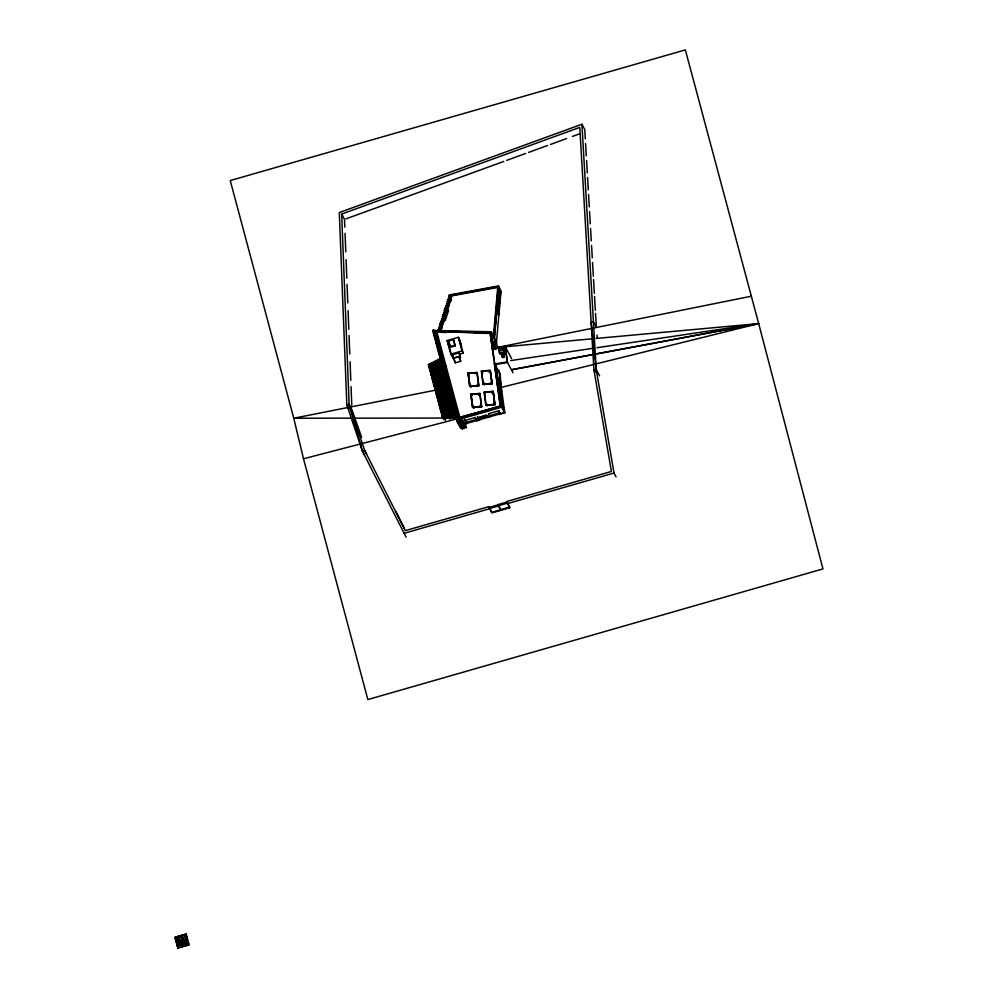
<?xml version="1.0" encoding="UTF-8"?>
<svg xmlns="http://www.w3.org/2000/svg" width="998" height="998" viewBox="0 0 998 998"><rect width="100%" height="100%" fill="white"/><g stroke="black" fill="none" stroke-linecap="round" stroke-linejoin="round"><path stroke-width="1.5" d="M177.419 941.788L176.559 939.23L177.669 936.598L177.282 938.669M495.906 349.375L494.297 337.736L493.349 336.975L497.777 286.626L451.795 295.059L440.031 331.311M493.748 337.723L498.414 285.939L451.346 294.572L439.457 331.249M494.297 337.736L498.813 286.675L451.745 295.308L440.318 330.525M494.459 338.035L498.975 286.975M497.041 295.882L498.464 295.957L498.064 300.448L499.649 303.417L498.227 303.342M498.651 314.644L499.449 305.662L497.877 302.693L497.079 311.675L498.651 314.644L497.229 314.582M499.649 303.417L500.048 298.926L498.464 295.957M500.248 296.68L500.634 292.177L499.062 289.208L498.663 293.711L500.248 296.68L498.813 296.606M497.353 347.978L496.505 341.877L501.021 290.817L498.414 285.939M184.081 942.549L182.883 940.627L183.769 941.239M177.819 942.885L177.993 942.05L176.334 941.9M181.611 945.83L182.235 943.534L181.037 942.96L180.601 943.609L181.075 943.073M438.683 327.868L439.794 327.332L438.683 327.868L440.106 330.538M440.804 328.379L439.557 325.161L440.505 325.173L441.777 328.454M440.093 323.539L441.203 323.003L440.093 323.539L441.503 326.209M440.792 321.368L441.902 320.845L440.792 321.368L442.214 324.038M442.912 321.88L441.665 318.661L442.613 318.674L443.885 321.955M442.376 316.503L443.312 316.503L442.376 316.503L443.786 319.173M442.9 314.881L444.01 314.345L442.9 314.881L444.322 317.539M443.599 312.711L444.721 312.174L443.599 312.711L445.021 315.38M445.719 313.21L444.484 310.004L445.42 310.004L446.705 313.297M445.008 308.382L446.118 307.846L445.008 308.382L446.43 311.052M445.707 306.211L446.817 305.675L445.707 306.211L447.129 308.881M447.828 306.71L446.58 303.504L447.528 303.517L448.813 306.798M448.526 304.552L447.291 301.346L448.227 301.346L449.686 304.091M447.815 299.712L448.925 299.175L447.815 299.712L449.237 302.382M450.647 301.558L448.688 297.005L449.636 297.017L450.921 300.298M449.225 295.383L450.335 294.847L449.225 295.383L450.634 298.053M448.227 301.346L447.116 301.883M443.337 322.017L450.472 300.011M440.891 330.612L451.795 295.059M445.333 320.445L448.688 310.104M184.218 937.509L183.108 938.519L181.399 937.334L183.133 938.582L184.78 935.662M179.403 939.293L178.966 940.49L177.432 940.989M183.021 942.636L184.268 942.636L183.021 942.636L182.397 944.12M180.95 940.39L181.823 936.623M178.567 943.447L179.902 942.486L179.104 940.029L179.977 940.977M185.291 945.343L186.938 943.859L186.327 943.347L187.724 943.534L188.435 942.424M184.293 944.208C183.021 945.767 185.466 943.122 185.728 945.842M188.385 942.312L187.724 943.534M182.235 935.288C180.513 936.037 183.956 937.571 181.262 936.473L178.43 937.995M468 373.165L477.094 372.491L478.803 385.902L477.032 372.591L468 373.165L469.784 386.476L478.878 385.802M468.311 373.302L470.046 386.139L478.616 385.59M469.784 386.476L468.074 373.065M470.806 394.185L472.653 407.384L481.61 406.922L479.901 393.499L470.806 394.185L472.578 407.496L481.672 406.81M490.155 370.62L492.151 383.656L483.057 384.33L481.286 371.019L490.38 370.345M483.057 384.33L492.151 383.656M479.901 393.499L471.106 394.322L472.852 407.159L481.398 406.635M492.987 391.59L484.392 392.177L486.101 405.038L494.709 404.464L493.187 391.353L494.958 404.664L485.864 405.35L484.08 392.039L493.187 391.353M485.864 405.35L494.958 404.664M177.394 945.942L178.18 945.019L180.438 945.942L181.1 945.118L182.335 946.815M177.444 946.054L178.18 945.019M179.652 945.306L180.426 945.879L181.087 945.193M186.451 941.413L186.364 942.312L186.177 939.205L187.275 938.058M185.279 941.825L184.493 943.634L185.541 942.561C184.717 940.74 187.399 942.736 187.3 943.509M188.896 944.17L187.038 945.405M177.295 938.631L176.521 939.28L177.457 940.39M182.01 941.413L183.47 940.241L183.607 938.108M434.991 335.041L432.72 330.5L433.668 329.889L437.461 337.287M432.858 331.037L433.668 329.889M434.255 332.047L433.431 333.195L434.255 332.047L437.897 338.896M434.005 335.353L434.829 334.193L434.005 335.353L436.85 340.692M436.712 341.516L434.442 336.975L435.402 336.351L439.781 344.584M434.592 337.511L435.402 336.351M435.976 338.509L435.165 339.669L435.976 338.509L439.619 345.37M435.739 341.827L436.55 340.667L435.739 341.827L437.873 345.832M437.124 342.825L436.313 343.986L437.124 342.825L440.779 349.687M436.887 346.131L437.71 344.984L436.887 346.131L439.731 351.471M438.284 347.142L437.473 348.29L438.284 347.142L441.927 353.991M438.047 350.448L438.858 349.288L438.047 350.448L440.879 355.787M440.754 356.61L438.471 352.069L439.432 351.446L443.811 359.679M438.621 352.606L439.432 351.446M440.006 353.604L439.195 354.764L440.006 353.604L443.661 360.465M439.631 356.373L440.592 355.762L439.769 356.922L440.817 358.881L428.429 364.969L440.667 358.332L439.769 356.922M441.166 357.92L440.355 359.068L441.166 357.92L442.576 360.827L430.188 366.915L442.426 360.29M441.74 360.078L440.929 361.226L441.74 360.078L443.149 362.985L430.762 369.073L443.149 362.985M442.314 362.224L443.723 365.143L442.314 362.224L441.353 362.848L442.538 365.343L430.163 371.431L442.538 365.343M441.503 363.384L442.463 362.773M432.783 377.431L430.737 373.589L443.124 367.501L441.939 365.006L442.887 364.382L444.297 367.301L431.909 373.389L444.16 366.765M442.077 365.542L442.887 364.382M444.048 368.699L443.224 369.859L444.048 368.699L445.445 371.618L433.07 377.693L445.308 371.069M443.661 371.468L444.709 373.427L432.458 380.051L444.846 373.976L443.661 371.468L444.621 370.857L446.031 373.763L433.643 379.851L444.509 373.901M443.811 372.005L444.621 370.857M445.195 373.015L444.384 374.163L445.195 373.015L446.605 375.922L434.217 382.009L437.561 388.297L436.438 388.621M435.652 388.21L433.619 384.367L446.006 378.279L444.809 375.784L445.769 375.161L447.179 378.08L434.791 384.168L438.134 390.455L434.654 383.631L447.179 378.08M444.958 376.321L445.769 375.161M445.395 377.943L446.43 379.901L434.043 385.989L446.58 380.438L445.395 377.943L446.343 377.319L447.753 380.238L435.365 386.326L438.708 392.613M445.532 378.479L446.343 377.319M446.929 379.477L446.106 380.637L446.929 379.477L448.327 382.396L435.951 388.484L448.189 381.86M446.543 382.246L447.591 384.218L435.34 390.842L447.728 384.754L446.543 382.246L447.503 381.635L448.913 384.554L436.525 390.642L448.913 384.554M446.692 382.795L447.503 381.635M448.077 383.793L447.266 384.954L448.077 383.793L449.487 386.7L437.099 392.788L449.337 386.164M438.534 398.988L436.5 395.146L448.875 389.058L447.69 386.563L448.651 385.952L450.061 388.858L437.673 394.946L450.061 388.858M447.84 387.099L448.651 385.952M449.225 388.11L448.414 389.257L449.225 388.11L450.634 391.016L438.247 397.104L441.453 402.855M439.694 403.304L437.648 399.462L450.036 393.374L448.851 390.879L449.811 390.255L451.208 393.175L438.833 399.262L451.208 393.175M448.988 391.416L449.811 390.255M449.424 393.037L450.46 394.996L438.085 401.084L450.609 395.532L449.424 393.037L450.385 392.414L451.795 395.333L439.407 401.421L442.75 407.695M449.574 393.574L450.385 392.414M450.959 394.572L450.148 395.732L450.959 394.572L452.368 397.491L439.981 403.579L452.219 396.942M450.572 397.341L451.62 399.3L439.382 405.936L451.757 399.849L450.572 397.341L451.533 396.73L452.942 399.637L440.555 405.724L452.942 399.637M450.722 397.89L451.533 396.73M452.106 398.888L451.296 400.036L452.106 398.888L453.516 401.795L441.128 407.883L453.379 401.258M442.576 414.083L440.53 410.24L452.917 404.153L451.732 401.658L452.693 401.046L454.09 403.953L441.702 410.041L444.384 415.068M451.869 402.194L452.693 401.046M453.267 403.192L452.443 404.352L453.267 403.192L454.664 406.111L442.289 412.199L445.482 417.937M443.037 417.114L441.677 414.557L454.065 408.469L452.88 405.974L453.841 405.35L455.25 408.269L442.863 414.357L455.1 407.733M453.03 406.51L453.841 405.35M453.454 408.132L454.502 410.091L442.264 416.715L454.639 410.627L453.454 408.132L454.414 407.508L458.905 415.941M453.603 408.669L454.414 407.508M454.988 409.667L454.177 410.827L454.988 409.667L458.643 416.528M457.595 418.312L454.751 412.972L455.562 411.825L464.245 428.392M454.751 412.972L455.562 411.825M456.148 413.983L455.325 415.131L456.148 413.983L463.334 427.356M455.911 417.289L456.722 416.129L455.911 417.289L458.743 422.628M459.317 424.786L456.485 419.447L457.296 418.287L462.398 427.893M456.485 419.447L457.296 418.287M457.87 420.445L457.059 421.605L457.87 420.445L462.249 428.678M185.092 940.59L183.233 939.804L185.092 940.59L186.451 939.592M185.653 944.582L186.913 943.796M431.835 371.368L432.945 371.044L429.464 364.22L440.829 358.631L445.382 367.476M429.614 364.757L441.852 358.132M429.003 367.114L441.241 360.49L429.003 367.114L431.049 370.957M431.623 373.115L429.439 368.736L441.827 362.648L440.779 360.69M429.577 369.272L441.827 362.648M433.556 377.83L434.679 377.518L431.198 370.695L442.201 365.28M431.336 371.231L442.351 365.817M430.737 373.589L442.975 366.965L441.939 365.006M431.161 375.211L443.549 369.123L438.646 359.717L443.698 369.659L431.161 375.211L436.987 386.139L435.864 386.463M432.346 374.999L444.734 368.911L432.346 374.999L435.689 381.286L434.716 382.147M431.885 377.905L444.122 371.268L431.885 377.905L435.29 384.305L436.4 383.981L435.153 383.768M433.045 382.209L445.283 375.585L433.045 382.209L435.078 386.051M434.217 382.009L446.455 375.385M433.619 384.367L445.856 377.743L444.809 375.784M435.365 386.326L447.615 379.702M434.766 388.684L447.004 382.059L434.766 388.684L436.812 392.526M435.914 393L448.164 386.363L435.914 393L437.96 396.842M436.5 395.146L448.738 388.521L447.69 386.563M437.074 397.304L449.312 390.68L437.074 397.304L439.794 402.431M438.247 397.104L450.497 390.48M437.648 399.462L449.886 392.838L448.851 390.879M439.407 401.421L451.645 394.796M438.796 403.778L451.046 397.154L438.796 403.778L440.842 407.621M439.956 408.082L452.194 401.458L439.956 408.082L442.002 411.925M440.53 410.24L452.768 403.616L451.732 401.658M441.702 410.041L452.568 404.09M440.966 411.862L453.341 405.774L440.966 411.862L442.463 414.956M442.289 412.199L454.527 405.575M441.677 414.557L453.928 407.933L452.88 405.974M443.436 416.515L455.674 409.879L443.436 416.515L445.445 420.283M179.503 940.453L180.451 939.991L182.31 941.763L181.935 943.434L182.235 941.713L181.349 940.627L179.565 940.54M406.086 537.124L362.436 451.171L364.569 450.235L349.113 404.415L341.665 214.059L579.788 127.395L593.922 369.846L611.4 471.468L506.897 501.47L509.691 507.795L491.839 512.922L489.045 506.597L405.3 530.637L364.569 450.235L366.603 454.053M177.432 941.039L178.904 940.403M585.302 138.859L584.766 129.59L581.921 124.251L339.295 212.549L346.83 404.914L362.436 451.171L364.47 454.988M345.969 218.861L503.741 161.451M506.66 160.379L525.659 153.467M528.578 152.407L547.565 145.496M550.497 144.436L566.565 138.585M572.403 136.464L579.713 133.794M453.678 359.342L452.805 356.099L451.969 356.336L450.809 354.14L447.166 340.53L458.394 337.312L463.197 353.117L459.666 354.128L459.03 352.943L452.181 354.914L455.313 362.835L460.689 361.288L459.704 357.608L459.167 356.598L453.791 358.132L455.313 362.835M448.613 340.992L453.404 339.619L453.778 340.318L455.25 345.819L450.447 347.192L448.613 340.992L450.447 347.192M458.768 338.522C462.062 344.572 460.165 345.969 461.825 346.331M450.073 346.481L454.876 345.108L455.25 345.819M450.809 354.14L462.024 350.909L463.197 353.117M453.042 358.145L459.891 356.186L460.527 357.371L458.893 357.845M434.479 370.021L435.739 370.246L434.629 370.57L430.999 363.472L434.629 370.57M437.274 369.223L438.534 369.447L437.411 369.759L433.544 362.224L437.411 369.759M438.758 387.948L434.205 370.882L446.106 367.464M440.318 369.472L434.205 370.882M443.287 368.624L446.268 367.763M432.271 372.99L433.382 372.666L432.408 373.526M433.419 377.294L434.679 377.518M434.142 379.989L435.116 379.128M454.364 414.045L445.432 416.603L437.66 383.818L449.562 380.4M436.301 388.072L437.561 388.297M453.878 400.248L442.139 403.965L437.66 383.818M454.527 414.345L445.595 416.902L441.865 402.681M500.372 406.086L459.704 417.426L500.372 406.086L490.13 332.895L436.775 331.623L460.016 418.012M496.505 341.877L491.141 331.798L435.265 330.463L458.88 418.823L501.483 406.585L504.801 412.823L498.925 414.507M460.253 420.345L460.14 421.88L460.253 420.345L463.895 427.206M465.916 427.905L461.924 419.859L466.128 426.558M462.373 421.243L466.478 427.755M464.918 420.507L466.49 423.476L464.631 419.434L464.918 420.507L475.06 417.601L476.645 420.57L475.298 417.513M466.203 422.404L476.358 419.484M478.591 418.848L487.511 416.278L487.797 417.364L486.537 414.981L477.618 417.551L478.878 419.921L477.318 416.465M489.744 415.642L499.886 412.723L500.185 413.808L498.601 410.839L488.459 413.746L490.03 416.715L488.696 413.659M504.639 412.523L462.037 424.761L461.313 422.079M463.658 424.637L466.652 423.776M476.882 420.832L479.863 419.983M507.483 503.379L507.109 501.982L498.189 504.551L500.622 509.816L491.69 512.373L489.482 508.207M489.319 507.333L498.251 504.763M507.433 503.167L498.501 505.724L500.759 510.352M498.563 505.949L489.631 508.506L489.107 506.809M404.053 533.319L489.619 508.743M507.471 503.628L614.019 473.04L616.053 476.857M500.559 509.604L509.491 507.034L509.691 507.795M175.049 937.259L186.202 934.053L189.121 944.894L177.931 948.038L175.049 937.259L186.227 934.14M303.504 458.768L293.761 418.224L230.251 180.551L685.352 49.9L758.68 323.601L822.951 568.91L367.85 699.561L303.504 458.768L460.24 418.05L354.44 418.162M594.534 364.258L501.171 387.399L500.023 373.252M597.553 363.522L758.68 323.601L596.268 338.434M361.65 437.361L351.957 409.766L349.113 404.415L346.83 404.914L348.963 408.918M751.182 296.244L497.278 347.466L501.919 347.055M348.352 407.421L293.761 418.224L351.333 418.162M351.383 406.822L439.32 389.42M511.687 369.784L758.68 323.601L596.954 347.716M512.161 369.559L593.311 354.427M596.38 353.853L758.68 323.601M452.181 295.795L498.177 287.362L497.777 286.626M494.16 345.121L495.295 344.934L493.723 341.965L494.746 349.362M511.55 358.569L505.063 346.368L492.501 348.464L494.447 360.74M494.235 348.863L497.029 348.402M502.356 357.558L501.345 353.13L504.364 353.18L503.94 352.381L499.536 353.117L498.838 348.102L505.4 347.005L507.545 362.524L494.983 364.619M500.46 348.265L502.805 347.878L503.154 350.423L500.809 350.809L500.397 348.14L502.805 347.878M504.364 353.18L503.678 348.165L499.262 348.901L498.838 348.102M499.15 350.086L499.886 353.504M501.907 355.75L501.62 353.641L499.961 353.916L499.374 352.855L499.736 353.529M501.632 355.251L503.89 355.425M503.741 353.292C505.986 360.665 500.272 356.797 501.882 354.14M500.21 405.799L494.322 363.26L495.47 363.072M513.009 372.803L507.209 361.887L494.646 363.983L500.447 374.886M499.137 381.161L500.285 380.974L498.701 378.005L499.312 382.434L500.896 385.403M498.177 382.633L499.312 382.434M503.004 409.093L504.14 408.893L502.568 405.924L500.11 388.197L501.695 391.166L500.547 391.353L499.499 389.37M489.407 371.593L489.369 372.179M470.744 385.739L470.295 384.879L471.318 386.55M484.579 383.706L484.242 384.667L484.454 383.656M475.011 385.627L471.231 386.238L475.085 385.752M487.036 383.681L484.517 384.093L487.099 383.806M492.326 393.499L492.002 392.202L492.787 393.424M480.412 405.849L480.525 406.735M477.817 406.635L474.038 407.246L477.88 406.76M487.311 405.101L489.843 404.701M487.373 405.225L491.166 404.614M473.763 407.82C471.954 403.017 475.085 409.991 473.489 406.635M487.511 405.6C485.727 401.084 487.186 407.384 487.323 404.789M599.598 375.847L596.205 369.485L593.922 369.846L595.27 372.391M510.702 360.577L593.872 348.177M505.013 346.768L591.627 338.858M482.209 372.528L482.57 371.605L482.608 373.264M489.319 372.079L489.681 371.156M476.508 374.188L476.395 373.302M484.167 383.594L483.568 382.733L484.704 384.592M490.791 383.17L491.153 382.246L490.841 383.269M477.393 384.43L477.992 385.29L477.443 384.529M493.474 403.292L494.072 404.153L493.523 403.392M480.362 406.423L480.2 405.438L480.874 405.774M473.214 406.785L474.225 407.745M480.312 406.323L480.986 406.66M185.503 937.11L184.343 937.159M448.514 297.554L449.462 297.554M446.405 304.053L447.354 304.053M444.297 310.54L445.245 310.553M441.49 319.21L442.438 319.21M439.382 325.71L440.33 325.71M451.096 331.423L468.174 331.835M490.292 333.195L436.775 331.623M440.143 332.284L446.231 332.434M475.198 333.12L487.398 333.419M499.212 292.115L500.634 292.177M500.048 298.926L498.613 298.851L497.565 296.868M498.027 305.588L499.449 305.662M177.794 947.364L178.605 947.888M183.395 944.395L182.098 944.033L183.869 945.069M178.804 938.207L177.494 937.658M177.968 942.137L176.758 941.376M180.601 943.609L179.603 942.686M186.339 936.286L186.913 936.773M184.855 935.7L183.844 934.752M186.177 939.205L186.838 940.091M503.678 348.165L503.254 347.366L503.94 352.381M503.154 350.423L502.73 347.753M493.386 336.413L493.773 337.162M493.262 354.689L490.13 332.895M451.346 294.572L451.745 295.308M449.399 294.847L450.809 297.516M448.688 297.005L450.822 301.009M447.99 299.175L449.412 301.845M447.291 301.346L448.713 304.003M445.183 307.833L446.605 310.503M498.838 410.752L499.886 412.723M444.484 310.004L445.894 312.673M483.693 383.619L484.242 384.667M443.773 312.174L445.906 316.166M443.075 314.333L444.497 317.002M443.312 316.503L444.771 319.248M440.268 323.003L441.677 325.66M447.166 340.53L451.969 356.336M470.295 384.879L471.418 386.737M470.407 385.764L470.969 386.812M438.858 327.332L440.28 330.001M452.181 354.914L452.805 356.099M453.791 358.132L454.327 359.155M435.265 330.463L436.8 333.357M474.038 406.935L474.125 407.558M434.392 332.584L437.311 338.072M432.72 330.5L438.621 341.59M433.294 332.658L439.918 345.121M433.868 334.817L435.29 337.486M436.126 339.046L439.769 345.907M434.442 336.975L440.929 348.901M435.016 339.133L441.652 351.595M435.59 341.279L441.49 352.381M436.176 343.437L442.8 355.899M436.75 345.595L442.65 356.685M437.324 347.753L443.948 360.216M437.897 349.911L439.32 352.581M440.155 354.14L443.798 361.002M438.471 352.069L445.856 365.942M439.058 354.228L442.576 360.827M440.205 358.531L441.39 361.026M443.037 364.919L444.297 367.301M441.964 363.185L439.656 359.205L444.871 369.46M444.185 369.235L445.445 371.618M443.087 369.31L444.272 371.817M445.345 373.551L446.605 375.922M437.785 361.738L441.178 368.1M444.235 373.626L445.42 376.121M446.493 377.868L447.753 380.238M441.316 368.649L437.112 360.465M447.067 380.013L448.327 382.396M440.205 368.961L436.238 361.501M445.969 380.101L447.154 382.596M448.227 384.33L449.487 386.7M447.116 384.405L448.302 386.912M449.374 388.646L450.634 391.016M438.534 369.447L434.704 362.262M448.277 388.721L449.462 391.216M450.522 392.95L451.795 395.333M451.108 395.108L452.368 397.491M449.998 395.183L451.183 397.691M452.256 399.425L453.516 401.795M507.333 503.079L509.491 507.034M435.59 369.709L432.009 362.973L435.739 370.246M451.158 399.499L452.344 401.994M453.404 403.741L454.664 406.111M461.924 419.859L465.567 426.72M453.978 405.887L455.25 408.269M452.306 403.816L453.491 406.311M455.138 410.203L459.517 418.436M458.88 418.823L462.186 425.061M429.464 364.22L432.134 369.248M454.028 410.278L463.683 428.554M454.614 412.436L462.698 427.643M430.038 366.378L433.531 373.202M456.498 416.89L453.628 411.5M430.612 368.536L434.105 375.36L428.279 364.42M455.188 414.594L462.548 428.429M431.198 370.695L434.529 376.982M455.762 416.752L457.895 420.757M458.02 420.981L462.386 429.215M428.866 366.578L430.899 370.42M454.577 415.418L452.468 411.463L455.412 417.276M456.336 418.911L459.891 425.585M429.439 368.736L431.485 372.578M431.772 372.853L435.253 379.677M456.909 421.069L460.602 428.279M430.013 370.894L435.827 381.822M430.587 373.052L432.633 376.895M432.92 377.157L436.4 383.981M433.494 379.315L436.176 384.342M452.967 416.029L450.946 412.211L453.791 417.85M434.068 381.473L437.411 387.76M431.747 377.356L433.781 381.199M432.321 379.514L434.504 383.893M452.705 418.224L450.061 413.247M435.228 385.789L438.571 392.064M432.895 381.673L434.941 385.515M433.469 383.831L435.515 387.673M435.802 387.935L439.282 394.759M436.376 390.093L439.719 396.381M434.043 385.989L439.869 396.917M450.298 417.064L448.389 413.471L450.447 417.601M434.629 388.147L436.662 391.989M436.949 392.251L440.442 399.075M341.665 214.059L344.51 219.398L344.809 227.132M437.536 394.41L440.205 399.437M435.203 390.293L440.343 399.973M438.11 396.568L440.779 401.595M447.99 415.131L449.237 417.476M435.777 392.451L437.823 396.293M449.998 419.172L447.366 413.97M436.351 394.609L438.396 398.452M438.683 398.726L441.503 404.29M439.257 400.884L441.927 405.912M436.924 396.767L438.284 399.325M437.498 398.926L439.544 402.768M439.831 403.03L442.65 408.606M447.416 417.95L445.981 415.255M440.417 405.188L442.413 408.955M438.085 401.084L442.563 409.504M438.658 403.242L440.704 407.072M440.991 407.346L443.811 412.91M446.218 417.838L444.971 415.754M441.565 409.504L446.356 418.387M439.232 405.388L440.742 408.494M442.139 411.663L444.809 416.69M439.806 407.546L441.852 411.388M440.38 409.704L442.426 413.546M442.713 413.821L445.532 419.385M443.287 415.966L445.295 419.746M441.54 414.02L442.9 416.578M442.114 416.178L443.623 419.272M185.64 934.315L186.327 936.374M186.601 938.806L185.478 937.147M184.343 943.06L184.605 944.557M180.401 937.396L179.066 937.072M182.172 943.559L181.574 945.767M178.767 938.245L179.353 939.293M175.511 937.222L175.336 938.32M177.869 942.873L178.966 945.168M177.943 948.013L175.361 938.32M395.994 511.812L404.427 528.453M460.689 361.288L459.167 356.598M503.716 353.828L504.127 357.197M462.486 419.709L462.922 421.081M349.113 404.415L362.436 451.171M459.205 338.397L460.814 344.422M458.394 337.312L462.024 350.909M459.666 354.128L460.527 357.371M459.03 352.943L459.891 356.186M453.404 339.619L454.876 345.108M435.577 331.049L459.192 419.409L501.807 407.184L496.318 367.501M438.895 389.008L439.756 392.513M439.881 393.561L440.742 397.067M440.667 397.204L441.74 401.633M595.532 313.422L596.342 327.332L593.498 321.992L591.203 322.229L596.205 369.485L614.019 473.04M505.063 346.368L507.209 361.887M503.479 352.781L503.765 354.889M498.888 370.083L504.801 412.823M491.465 332.384L493.785 349.175M491.141 331.798L493.424 348.227M495.682 364.569L501.483 406.585M490.305 370.445L492.076 383.756M493.112 391.453L494.883 404.776M486.924 404.789L487.049 405.675M479.826 393.599L481.61 406.922M480.674 405.413L480.799 406.298M597.041 335.066L597.315 338.16M585.577 143.487L586.3 155.85M586.575 160.491L587.298 172.841M587.56 177.482L588.284 189.845M588.558 194.473L589.282 206.836M589.556 211.464L590.28 223.826M590.554 228.455L591.278 240.817M591.552 245.458L592.276 257.808M592.538 262.449L593.361 276.346M593.536 279.44L594.346 293.337M594.534 296.431L595.344 310.341M581.921 124.251L596.205 369.485M345.046 233.332L345.782 251.895M346.081 259.642L346.805 278.205M347.055 284.405L347.778 302.968M348.077 310.715L348.813 329.278M349.051 335.478L349.774 354.041M350.086 361.787L350.809 380.363M351.046 386.55L351.783 405.126M438.159 329.49L438.92 330.039L438.159 329.49M481.61 371.131L483.306 384.03L491.902 383.444L490.18 370.582L481.585 371.156M443.474 366.54L442.65 367.701L443.474 366.54M469.297 373.751L468.935 374.674L469.297 373.751M485.377 392.626L485.016 393.536L485.377 392.626M472.091 394.771L471.73 395.682L472.091 394.771M479.202 394.31L478.89 395.333L479.202 394.31"/></g></svg>
